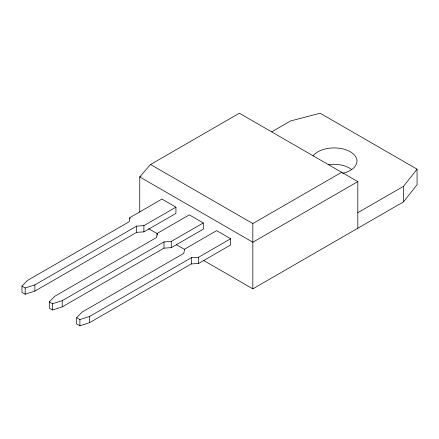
<?xml version="1.0" encoding="UTF-8"?>
<svg xmlns="http://www.w3.org/2000/svg" width="439" height="439" viewBox="0 0 439 439"><rect width="100%" height="100%" fill="white"/><g stroke="black" fill="none" stroke-linecap="round" stroke-linejoin="round"><path stroke-width="0.66" d="M129.9 217.579L129.099 221.772L27.333 280.521L21.95 286.118L21.95 292.336L25.182 294.201L34.873 291.09L136.633 232.341L143.899 231.874L175.94 213.376L175.94 207.159L161.942 199.076L129.9 217.579L129.9 218.82M157.25 233.367L156.449 237.559L54.688 296.314L49.3 301.911L49.3 308.129L52.532 309.989L62.223 306.883L163.988 248.128L171.248 247.667L203.295 229.169L203.295 222.952L189.297 214.869L157.25 233.367L157.25 235.233M357.823 212.69L403.589 186.268L417.05 169.174L320.135 113.218L290.519 120.988L271.741 131.832M203.696 260.486L252.831 288.851L403.589 201.814L417.05 184.715L417.05 169.174M357.823 228.236L357.823 181.609L239.37 113.218L150.528 164.51L139.761 176.944L139.761 211.916M76.655 317.699L82.038 312.107L183.804 253.352L184.599 249.16L216.647 230.662L230.645 238.745L230.645 244.962L198.604 263.46L191.338 263.921L89.578 322.676L79.887 325.782L76.655 323.916L76.655 317.699L79.887 319.565L89.578 316.459L191.338 257.704L198.604 257.243L230.645 238.745M140.946 176.258L139.761 176.944L252.831 242.224L357.823 181.609M21.95 286.118L25.182 287.984L34.873 284.873L136.633 226.123L143.899 225.657L175.94 207.159M49.3 301.911L52.532 303.772L62.223 300.666L163.988 241.911L171.248 241.45L203.295 222.952M150.528 164.51L252.831 223.572L341.668 172.28M148.64 228.697L157.519 233.828M176.462 244.764L184.748 249.55M403.589 186.268L403.589 201.814M252.831 223.572L252.831 288.851M198.604 257.243L198.604 263.46M191.338 257.704L191.338 263.921M171.248 241.45L171.248 247.667M163.988 241.911L163.988 248.128M143.899 225.657L143.899 231.874M136.633 226.123L136.633 232.341M89.578 316.459L89.578 322.676M79.887 319.565L79.887 325.782M62.223 300.666L62.223 306.883M52.532 303.772L52.532 309.989M34.873 284.873L34.873 291.09M25.182 287.984L25.182 294.201M328.619 164.751A21.308 12.303 0 0 1 351.738 169.706M313.029 156.043A22.844 13.186 0 0 1 350.404 151.834A22.844 13.186 0 0 1 342.563 173.345"/></g></svg>
